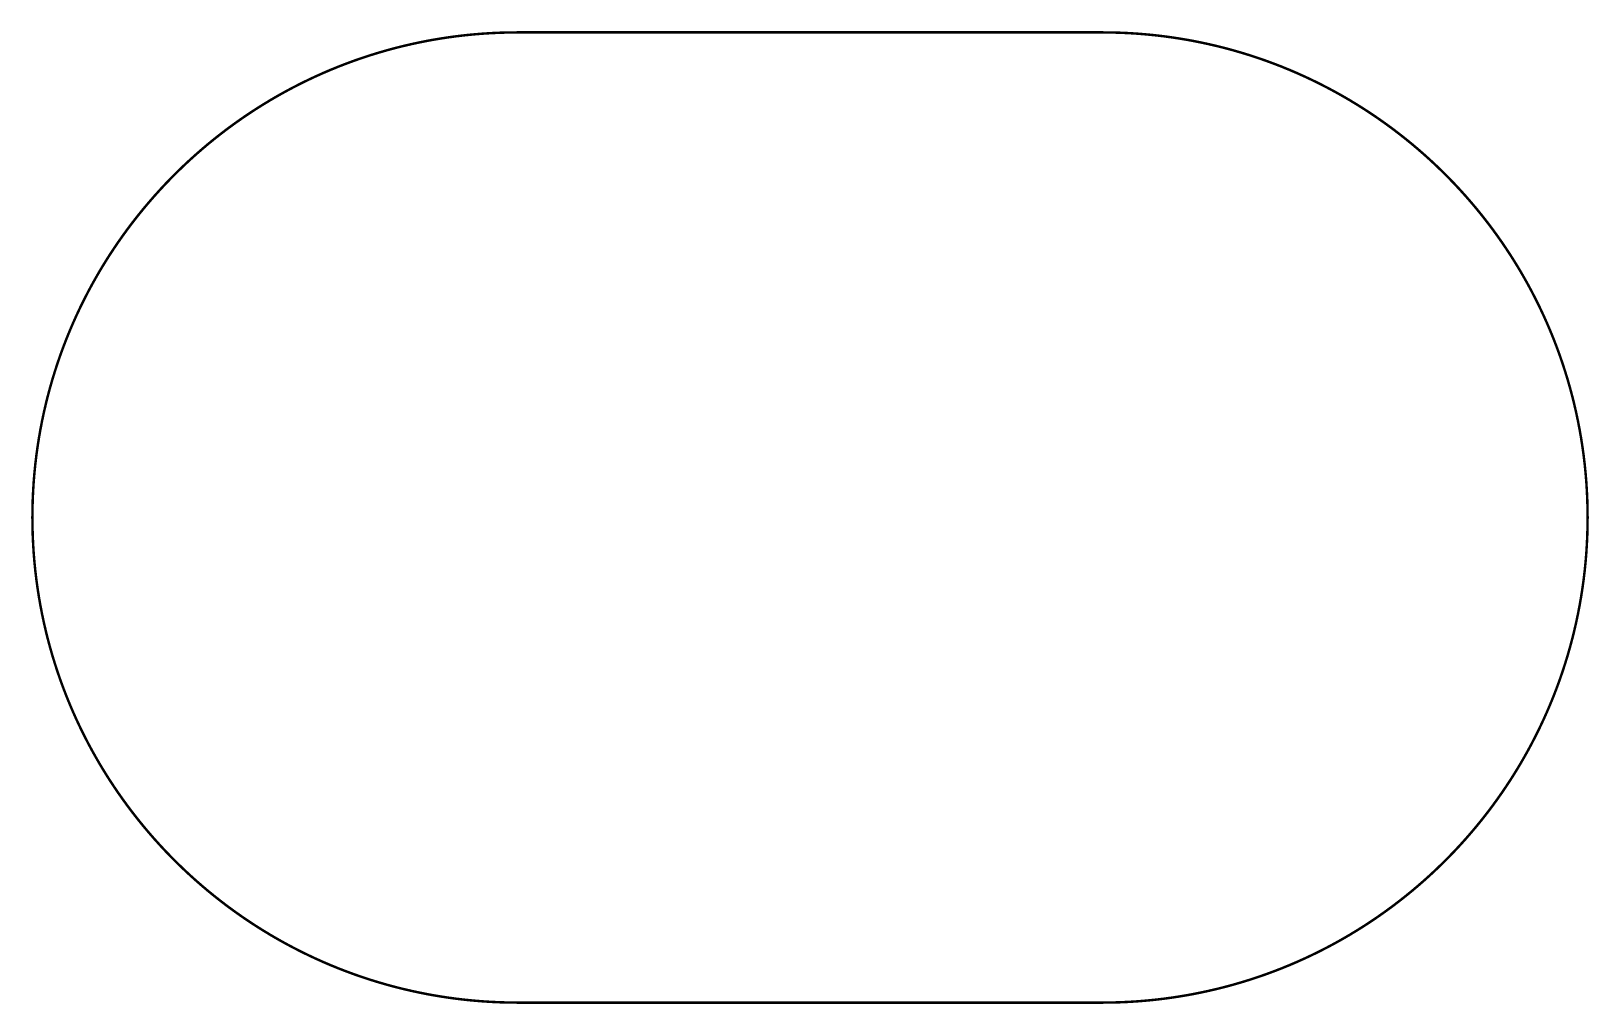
# Model space of a CAD drawing. Extents: x 0.05 to 6.36, y 0.05 to 3.99.
import ezdxf

# ---------------------------------------------------------------- set-up
doc = ezdxf.new("R2010")
doc.units = 0
doc.header["$LTSCALE"] = 0.166667
doc.layers.add('FOREGROUND', color=7, linetype='CONTINUOUS')

msp = doc.modelspace()

# ---------------------------------------------------------------- linework, layer by layer
at = {"layer": 'FOREGROUND', "linetype": 'CONTINUOUS', "const_width": 0.01}
msp.add_lwpolyline([(4.39, 0.05), (4.426564, 0.050361), (4.462966, 0.051383), (4.499199, 0.053058), (4.535259, 0.055383), (4.571139, 0.058351), (4.606835, 0.061956), (4.642339, 0.066192), (4.677646, 0.071055), (4.712752, 0.076538), (4.747649, 0.082635), (4.782332, 0.08934), (4.816796, 0.096649), (4.851034, 0.104555), (4.885042, 0.113053), (4.918812, 0.122136), (4.952341, 0.131799), (4.985621, 0.142037), (5.018647, 0.152843), (5.051413, 0.164213), (5.083915, 0.176139), (5.116145, 0.188617), (5.148098, 0.201641), (5.179768, 0.215204), (5.211151, 0.229302), (5.242239, 0.243929), (5.273028, 0.259078), (5.303511, 0.274744), (5.333683, 0.290922), (5.363538, 0.307606), (5.393071, 0.324789), (5.422275, 0.342467), (5.451145, 0.360633), (5.479675, 0.379282), (5.50786, 0.398408), (5.535693, 0.418005), (5.56317, 0.438068), (5.590284, 0.458591), (5.617029, 0.479568), (5.6434, 0.500993), (5.669391, 0.522861), (5.694997, 0.545166), (5.720211, 0.567902), (5.745028, 0.591064), (5.769443, 0.614646), (5.793448, 0.638641), (5.81704, 0.663045), (5.840212, 0.687852), (5.862957, 0.713056), (5.885272, 0.73865), (5.907149, 0.764631), (5.928584, 0.790991), (5.949569, 0.817725), (5.970101, 0.844827), (5.990172, 0.872292), (6.009778, 0.900113), (6.028912, 0.928286), (6.047569, 0.956804), (6.065743, 0.985662), (6.083428, 1.014854), (6.100618, 1.044374), (6.117309, 1.074216), (6.133494, 1.104376), (6.149167, 1.134846), (6.164322, 1.165622), (6.178955, 1.196697), (6.193059, 1.228066), (6.206628, 1.259723), (6.219658, 1.291663), (6.232141, 1.323879), (6.244072, 1.356367), (6.255446, 1.389119), (6.266257, 1.422131), (6.276499, 1.455397), (6.286167, 1.488911), (6.295254, 1.522668), (6.303755, 1.556661), (6.311664, 1.590885), (6.318976, 1.625334), (6.325685, 1.660003), (6.331784, 1.694885), (6.337269, 1.729975), (6.342134, 1.765268), (6.346372, 1.800757), (6.349979, 1.836437), (6.352948, 1.872303), (6.355274, 1.908347), (6.35695, 1.944565), (6.357972, 1.980952), (6.358333, 2.0175), (6.358333, 2.0175), (6.357972, 2.054053), (6.35695, 2.090444), (6.355273, 2.126667), (6.352947, 2.162716), (6.349977, 2.198586), (6.346369, 2.23427), (6.34213, 2.269764), (6.337264, 2.305061), (6.331778, 2.340155), (6.325677, 2.375042), (6.318967, 2.409715), (6.311653, 2.444168), (6.303742, 2.478396), (6.295239, 2.512392), (6.286149, 2.546153), (6.27648, 2.57967), (6.266235, 2.61294), (6.255422, 2.645955), (6.244045, 2.678711), (6.232111, 2.711202), (6.219625, 2.743422), (6.206592, 2.775365), (6.19302, 2.807025), (6.178913, 2.838397), (6.164277, 2.869475), (6.149118, 2.900253), (6.133441, 2.930726), (6.117253, 2.960888), (6.100558, 2.990733), (6.083364, 3.020255), (6.065675, 3.049449), (6.047497, 3.078309), (6.028836, 3.106829), (6.009698, 3.135004), (5.990088, 3.162827), (5.970012, 3.190293), (5.949476, 3.217397), (5.928486, 3.244132), (5.907047, 3.270494), (5.885165, 3.296475), (5.862846, 3.322071), (5.840095, 3.347275), (5.816919, 3.372083), (5.793322, 3.396487), (5.769311, 3.420483), (5.744892, 3.444065), (5.72007, 3.467227), (5.69485, 3.489964), (5.66924, 3.512269), (5.643243, 3.534137), (5.616867, 3.555562), (5.590116, 3.576538), (5.562997, 3.59706), (5.535516, 3.617122), (5.507677, 3.636719), (5.479487, 3.655844), (5.450951, 3.674491), (5.422076, 3.692656), (5.392866, 3.710332), (5.363328, 3.727514), (5.333467, 3.744196), (5.30329, 3.760372), (5.272801, 3.776036), (5.242007, 3.791183), (5.210913, 3.805807), (5.179525, 3.819903), (5.147849, 3.833464), (5.11589, 3.846484), (5.083655, 3.858959), (5.051148, 3.870882), (5.018376, 3.882248), (4.985345, 3.893051), (4.952059, 3.903285), (4.918525, 3.912945), (4.884749, 3.922024), (4.850736, 3.930517), (4.816493, 3.938419), (4.782023, 3.945723), (4.747335, 3.952424), (4.712432, 3.958516), (4.677322, 3.963993), (4.642009, 3.96885), (4.6065, 3.973081), (4.5708, 3.976681), (4.534914, 3.979642), (4.498849, 3.981961), (4.462611, 3.983631), (4.426204, 3.984645), (4.389635, 3.985), (2.017969, 3.985), (1.98141, 3.984632), (1.945013, 3.983604), (1.908784, 3.981922), (1.872729, 3.979591), (1.836854, 3.976618), (1.801164, 3.973007), (1.765665, 3.968765), (1.730363, 3.963897), (1.695263, 3.958409), (1.660371, 3.952307), (1.625693, 3.945596), (1.591234, 3.938283), (1.557001, 3.930373), (1.522999, 3.921871), (1.489234, 3.912783), (1.455711, 3.903116), (1.422436, 3.892875), (1.389416, 3.882065), (1.356655, 3.870692), (1.324159, 3.858762), (1.291935, 3.846281), (1.259987, 3.833255), (1.228322, 3.819689), (1.196945, 3.805588), (1.165862, 3.790959), (1.135079, 3.775808), (1.104601, 3.760139), (1.074435, 3.743959), (1.044585, 3.727274), (1.015058, 3.710089), (0.985859, 3.69241), (0.956995, 3.674242), (0.92847, 3.655592), (0.90029, 3.636465), (0.872462, 3.616867), (0.844991, 3.596803), (0.817883, 3.57628), (0.791143, 3.555303), (0.764777, 3.533877), (0.738791, 3.512009), (0.71319, 3.489704), (0.687981, 3.466968), (0.663169, 3.443806), (0.63876, 3.420225), (0.614759, 3.39623), (0.591172, 3.371826), (0.568005, 3.34702), (0.545264, 3.321818), (0.522955, 3.296224), (0.501082, 3.270245), (0.479652, 3.243886), (0.458671, 3.217154), (0.438144, 3.190053), (0.418077, 3.16259), (0.398475, 3.13477), (0.379346, 3.106599), (0.360693, 3.078083), (0.342523, 3.049227), (0.324842, 3.020037), (0.307655, 2.990519), (0.290968, 2.960679), (0.274787, 2.930523), (0.259118, 2.900055), (0.243965, 2.869282), (0.229336, 2.838209), (0.215235, 2.806843), (0.201669, 2.775189), (0.188643, 2.743252), (0.176163, 2.711039), (0.164234, 2.678555), (0.152862, 2.645806), (0.142054, 2.612797), (0.131814, 2.579535), (0.122149, 2.546024), (0.113064, 2.512272), (0.104565, 2.478282), (0.096658, 2.444062), (0.089348, 2.409617), (0.082641, 2.374953), (0.076542, 2.340074), (0.071059, 2.304988), (0.066195, 2.2697), (0.061958, 2.234215), (0.058352, 2.198539), (0.055384, 2.162679), (0.053059, 2.126639), (0.051383, 2.090425), (0.050361, 2.054044), (0.05, 2.0175), (0.05, 2.0175), (0.050361, 1.980952), (0.051383, 1.944565), (0.05306, 1.908347), (0.055385, 1.872303), (0.058354, 1.836437), (0.061961, 1.800757), (0.066199, 1.765268), (0.071064, 1.729975), (0.076549, 1.694885), (0.082648, 1.660003), (0.089357, 1.625334), (0.096669, 1.590885), (0.104578, 1.556661), (0.113079, 1.522668), (0.122166, 1.488911), (0.131834, 1.455397), (0.142076, 1.422131), (0.152887, 1.389119), (0.164261, 1.356367), (0.176192, 1.323879), (0.188676, 1.291663), (0.201705, 1.259723), (0.215274, 1.228066), (0.229378, 1.196697), (0.244011, 1.165621), (0.259166, 1.134846), (0.27484, 1.104375), (0.291024, 1.074216), (0.307715, 1.044374), (0.324905, 1.014854), (0.342591, 0.985662), (0.360764, 0.956804), (0.379421, 0.928286), (0.398555, 0.900113), (0.418161, 0.872291), (0.438232, 0.844827), (0.458764, 0.817724), (0.47975, 0.79099), (0.501184, 0.76463), (0.523061, 0.73865), (0.545376, 0.713056), (0.568122, 0.687852), (0.591293, 0.663045), (0.614885, 0.638641), (0.638891, 0.614646), (0.663305, 0.591064), (0.688122, 0.567902), (0.713336, 0.545166), (0.738942, 0.522861), (0.764933, 0.500993), (0.791304, 0.479568), (0.81805, 0.458591), (0.845163, 0.438068), (0.87264, 0.418005), (0.900473, 0.398408), (0.928658, 0.379282), (0.957188, 0.360633), (0.986058, 0.342467), (1.015262, 0.324789), (1.044795, 0.307606), (1.07465, 0.290922), (1.104822, 0.274744), (1.135305, 0.259078), (1.166094, 0.243929), (1.197182, 0.229302), (1.228565, 0.215204), (1.260235, 0.20164), (1.292189, 0.188617), (1.324419, 0.176139), (1.35692, 0.164213), (1.389686, 0.152843), (1.422713, 0.142037), (1.455993, 0.131799), (1.489521, 0.122136), (1.523292, 0.113053), (1.557299, 0.104555), (1.591537, 0.096649), (1.626001, 0.08934), (1.660685, 0.082635), (1.695582, 0.076538), (1.730687, 0.071055), (1.765994, 0.066192), (1.801499, 0.061956), (1.837194, 0.058351), (1.873074, 0.055383), (1.909134, 0.053058), (1.945368, 0.051383), (1.981769, 0.050361), (2.018333, 0.05)], close=True, dxfattribs=at)

doc.saveas('drawing.dxf')
